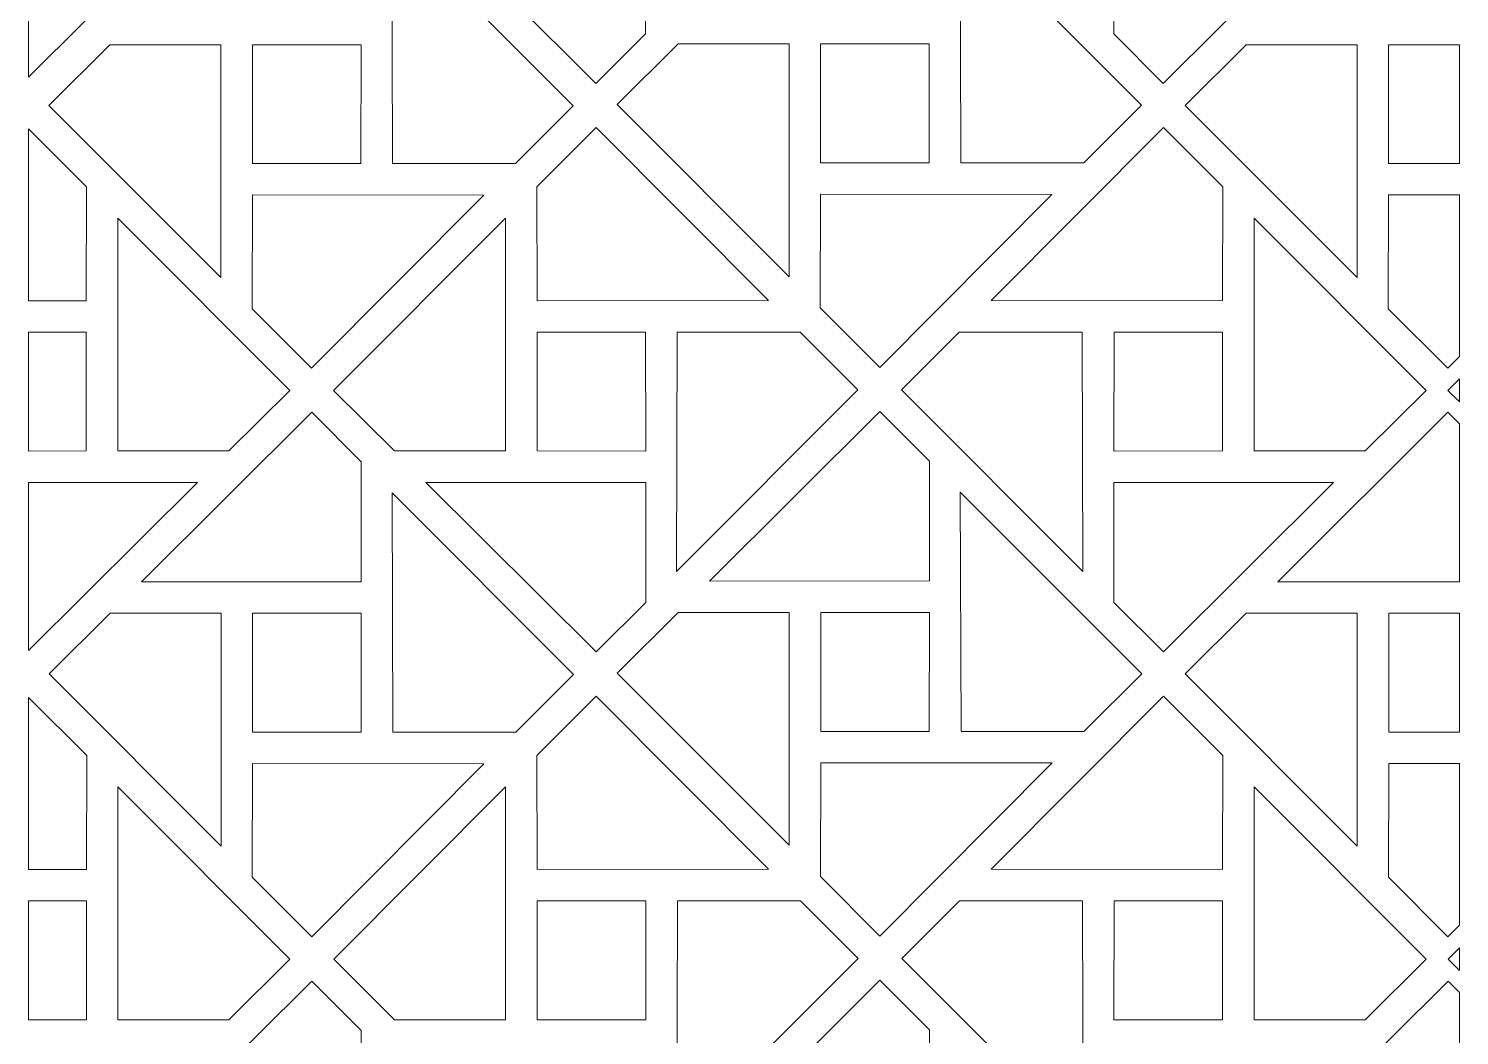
# Model space of a CAD drawing. Header units: centimetres. Extents: x -86 to 86, y -108 to 108.
# Drawn here: x 3.7 to 85.5, y -10.8 to 46.8 of the extents above; entities that cross this region are included whole.
import ezdxf

# ---------------------------------------------------------------- set-up
doc = ezdxf.new("R2010")
doc.units = ezdxf.units.CM
doc.header["$MEASUREMENT"] = 0
doc.layers.add('layer 1', color=7, linetype='Continuous')

msp = doc.modelspace()

# ---------------------------------------------------------------- linework, layer by layer
at = {"layer": 'layer 1', "color": 242, "lineweight": 9}
for points, knots in [([(3.66755, 53.57941), (3.66755, 53.57941), (3.66756, 44.0385), (3.66756, 44.0385), (3.66756, 44.0385), (3.66756, 44.0385), (13.25465, 53.588), (13.25465, 53.588), (13.25465, 53.588), (13.25465, 53.588), (3.66755, 53.57941), (3.66755, 53.57941)], [0, 0, 0, 0, 0.25, 0.25, 0.25, 0.25, 0.5, 0.5, 0.5, 0.5, 1, 1, 1, 1]), ([(38.95626, 53.37431), (38.95626, 53.37431), (38.95496, 46.5216), (38.95496, 46.5216), (38.95496, 46.5216), (38.95496, 46.5216), (36.12305, 43.68529), (36.12305, 43.68529), (36.12305, 43.68529), (36.12305, 43.68529), (26.38459, 53.38555), (26.38459, 53.38555), (26.38459, 53.38555), (26.38459, 53.38555), (38.95626, 53.37431), (38.95626, 53.37431)], [0, 0, 0, 0, 0.2, 0.2, 0.2, 0.2, 0.4, 0.4, 0.4, 0.4, 0.6, 0.6, 0.6, 0.6, 1, 1, 1, 1]), ([(65.73874, 53.37431), (65.73874, 53.37431), (65.74004, 46.5216), (65.74004, 46.5216), (65.74004, 46.5216), (65.74004, 46.5216), (68.57195, 43.68529), (68.57195, 43.68529), (68.57195, 43.68529), (68.57195, 43.68529), (78.31041, 53.38555), (78.31041, 53.38555), (78.31041, 53.38555), (78.31041, 53.38555), (65.73874, 53.37431), (65.73874, 53.37431)], [0, 0, 0, 0, 0.2, 0.2, 0.2, 0.2, 0.4, 0.4, 0.4, 0.4, 0.6, 0.6, 0.6, 0.6, 1, 1, 1, 1]), ([(24.45077, 52.78107), (24.45077, 52.78107), (24.48999, 39.09839), (24.48999, 39.09839), (24.48999, 39.09839), (24.48999, 39.09839), (31.52305, 39.09839), (31.52305, 39.09839), (31.52305, 39.09839), (31.52305, 39.09839), (34.82571, 42.39189), (34.82571, 42.39189), (34.82571, 42.39189), (34.82571, 42.39189), (24.45077, 52.78107), (24.45077, 52.78107)], [0, 0, 0, 0, 0.2, 0.2, 0.2, 0.2, 0.4, 0.4, 0.4, 0.4, 0.6, 0.6, 0.6, 0.6, 1, 1, 1, 1]), ([(56.95434, 52.82541), (56.95434, 52.82541), (56.99356, 39.14273), (56.99356, 39.14273), (56.99356, 39.14273), (56.99356, 39.14273), (64.02662, 39.14273), (64.02662, 39.14273), (64.02662, 39.14273), (64.02662, 39.14273), (67.32928, 42.43623), (67.32928, 42.43623), (67.32928, 42.43623), (67.32928, 42.43623), (56.95434, 52.82541), (56.95434, 52.82541)], [0, 0, 0, 0, 0.2, 0.2, 0.2, 0.2, 0.4, 0.4, 0.4, 0.4, 0.6, 0.6, 0.6, 0.6, 1, 1, 1, 1]), ([(14.66359, 32.58423), (14.66359, 32.58423), (4.82574, 42.42797), (4.82574, 42.42797), (4.82574, 42.42797), (4.82574, 42.42797), (8.31228, 45.89727), (8.31228, 45.89727), (8.31228, 45.89727), (8.31228, 45.89727), (14.66401, 45.89745), (14.66401, 45.89745), (14.66401, 45.89745), (14.66401, 45.89745), (14.66359, 32.58423), (14.66359, 32.58423)], [0, 0, 0, 0, 0.2, 0.2, 0.2, 0.2, 0.4, 0.4, 0.4, 0.4, 0.6, 0.6, 0.6, 0.6, 1, 1, 1, 1]), ([(16.46579, 45.89726), (16.46579, 45.89726), (22.68285, 45.89858), (22.68285, 45.89858), (22.68285, 45.89858), (22.68285, 45.89858), (22.67358, 39.09839), (22.67358, 39.09839), (22.67358, 39.09839), (22.67358, 39.09839), (16.46619, 39.09839), (16.46619, 39.09839), (16.46619, 39.09839), (16.46619, 39.09839), (16.46579, 45.89726), (16.46579, 45.89726)], [0, 0, 0, 0, 0.2, 0.2, 0.2, 0.2, 0.4, 0.4, 0.4, 0.4, 0.6, 0.6, 0.6, 0.6, 1, 1, 1, 1]), ([(47.16716, 32.62857), (47.16716, 32.62857), (37.32931, 42.47231), (37.32931, 42.47231), (37.32931, 42.47231), (37.32931, 42.47231), (40.81585, 45.94161), (40.81585, 45.94161), (40.81585, 45.94161), (40.81585, 45.94161), (47.16758, 45.94179), (47.16758, 45.94179), (47.16758, 45.94179), (47.16758, 45.94179), (47.16716, 32.62857), (47.16716, 32.62857)], [0, 0, 0, 0, 0.2, 0.2, 0.2, 0.2, 0.4, 0.4, 0.4, 0.4, 0.6, 0.6, 0.6, 0.6, 1, 1, 1, 1]), ([(48.96936, 45.9416), (48.96936, 45.9416), (55.18642, 45.94292), (55.18642, 45.94292), (55.18642, 45.94292), (55.18642, 45.94292), (55.17715, 39.14273), (55.17715, 39.14273), (55.17715, 39.14273), (55.17715, 39.14273), (48.96976, 39.14273), (48.96976, 39.14273), (48.96976, 39.14273), (48.96976, 39.14273), (48.96936, 45.9416), (48.96936, 45.9416)], [0, 0, 0, 0, 0.2, 0.2, 0.2, 0.2, 0.4, 0.4, 0.4, 0.4, 0.6, 0.6, 0.6, 0.6, 1, 1, 1, 1]), ([(79.66333, 32.58443), (79.66333, 32.58443), (69.82548, 42.42817), (69.82548, 42.42817), (69.82548, 42.42817), (69.82548, 42.42817), (73.31202, 45.89747), (73.31202, 45.89747), (73.31202, 45.89747), (73.31202, 45.89747), (79.66375, 45.89765), (79.66375, 45.89765), (79.66375, 45.89765), (79.66375, 45.89765), (79.66333, 32.58443), (79.66333, 32.58443)], [0, 0, 0, 0, 0.2, 0.2, 0.2, 0.2, 0.4, 0.4, 0.4, 0.4, 0.6, 0.6, 0.6, 0.6, 1, 1, 1, 1]), ([(85.51469, 39.09859), (85.51469, 39.09859), (85.51469, 45.89831), (85.51469, 45.89831), (85.51469, 45.89831), (85.51469, 45.89831), (81.46553, 45.89746), (81.46553, 45.89746), (81.46553, 45.89746), (81.46553, 45.89746), (81.46593, 39.09859), (81.46593, 39.09859), (81.46593, 39.09859), (81.46593, 39.09859), (85.51469, 39.09859), (85.51469, 39.09859)], [0, 0, 0, 0, 0.2, 0.2, 0.2, 0.2, 0.4, 0.4, 0.4, 0.4, 0.6, 0.6, 0.6, 0.6, 1, 1, 1, 1]), ([(3.66754, 41.07959), (3.66754, 41.07959), (3.66756, 31.25418), (3.66756, 31.25418), (3.66756, 31.25418), (3.66756, 31.25418), (6.96527, 31.25076), (6.96527, 31.25076), (6.96527, 31.25076), (6.96527, 31.25076), (6.98328, 37.76101), (6.98328, 37.76101), (6.98328, 37.76101), (6.98328, 37.76101), (3.66754, 41.07959), (3.66754, 41.07959)], [0, 0, 0, 0, 0.2, 0.2, 0.2, 0.2, 0.4, 0.4, 0.4, 0.4, 0.6, 0.6, 0.6, 0.6, 1, 1, 1, 1]), ([(45.99187, 31.26457), (45.99187, 31.26457), (32.75194, 31.25076), (32.75194, 31.25076), (32.75194, 31.25076), (32.75194, 31.25076), (32.73393, 37.76101), (32.73393, 37.76101), (32.73393, 37.76101), (32.73393, 37.76101), (36.13414, 41.16413), (36.13414, 41.16413), (36.13414, 41.16413), (36.13414, 41.16413), (45.99187, 31.26457), (45.99187, 31.26457)], [0, 0, 0, 0, 0.2, 0.2, 0.2, 0.2, 0.4, 0.4, 0.4, 0.4, 0.6, 0.6, 0.6, 0.6, 1, 1, 1, 1]), ([(58.72533, 31.26457), (58.72533, 31.26457), (71.96526, 31.25076), (71.96526, 31.25076), (71.96526, 31.25076), (71.96526, 31.25076), (71.98327, 37.76101), (71.98327, 37.76101), (71.98327, 37.76101), (71.98327, 37.76101), (68.58306, 41.16413), (68.58306, 41.16413), (68.58306, 41.16413), (68.58306, 41.16413), (58.72533, 31.26457), (58.72533, 31.26457)], [0, 0, 0, 0, 0.2, 0.2, 0.2, 0.2, 0.4, 0.4, 0.4, 0.4, 0.6, 0.6, 0.6, 0.6, 1, 1, 1, 1]), ([(29.70616, 37.29139), (29.70616, 37.29139), (16.46623, 37.3052), (16.46623, 37.3052), (16.46623, 37.3052), (16.46623, 37.3052), (16.44822, 30.79495), (16.44822, 30.79495), (16.44822, 30.79495), (16.44822, 30.79495), (19.84843, 27.39183), (19.84843, 27.39183), (19.84843, 27.39183), (19.84843, 27.39183), (29.70616, 37.29139), (29.70616, 37.29139)], [0, 0, 0, 0, 0.2, 0.2, 0.2, 0.2, 0.4, 0.4, 0.4, 0.4, 0.6, 0.6, 0.6, 0.6, 1, 1, 1, 1]), ([(62.20973, 37.33573), (62.20973, 37.33573), (48.9698, 37.34954), (48.9698, 37.34954), (48.9698, 37.34954), (48.9698, 37.34954), (48.95179, 30.83929), (48.95179, 30.83929), (48.95179, 30.83929), (48.95179, 30.83929), (52.352, 27.43617), (52.352, 27.43617), (52.352, 27.43617), (52.352, 27.43617), (62.20973, 37.33573), (62.20973, 37.33573)], [0, 0, 0, 0, 0.2, 0.2, 0.2, 0.2, 0.4, 0.4, 0.4, 0.4, 0.6, 0.6, 0.6, 0.6, 1, 1, 1, 1]), ([(85.5147, 28.06139), (85.5147, 28.06139), (85.51468, 37.30117), (85.51468, 37.30117), (85.51468, 37.30117), (85.51468, 37.30117), (81.46597, 37.3054), (81.46597, 37.3054), (81.46597, 37.3054), (81.46597, 37.3054), (81.44796, 30.79515), (81.44796, 30.79515), (81.44796, 30.79515), (81.44796, 30.79515), (84.84817, 27.39203), (84.84817, 27.39203), (84.84817, 27.39203), (84.84817, 27.39203), (85.5147, 28.06139), (85.5147, 28.06139)], [0, 0, 0, 0, 0.16666667, 0.16666667, 0.16666667, 0.16666667, 0.33333333, 0.33333333, 0.33333333, 0.33333333, 0.5, 0.5, 0.5, 0.5, 0.66666667, 0.66666667, 0.66666667, 0.66666667, 1, 1, 1, 1]), ([(8.76791, 35.97173), (8.76791, 35.97173), (18.60576, 26.12799), (18.60576, 26.12799), (18.60576, 26.12799), (18.60576, 26.12799), (15.11922, 22.65869), (15.11922, 22.65869), (15.11922, 22.65869), (15.11922, 22.65869), (8.76749, 22.65851), (8.76749, 22.65851), (8.76749, 22.65851), (8.76749, 22.65851), (8.76791, 35.97173), (8.76791, 35.97173)], [0, 0, 0, 0, 0.2, 0.2, 0.2, 0.2, 0.4, 0.4, 0.4, 0.4, 0.6, 0.6, 0.6, 0.6, 1, 1, 1, 1]), ([(30.9493, 35.97173), (30.9493, 35.97173), (21.11145, 26.12799), (21.11145, 26.12799), (21.11145, 26.12799), (21.11145, 26.12799), (24.59799, 22.65869), (24.59799, 22.65869), (24.59799, 22.65869), (24.59799, 22.65869), (30.94972, 22.65851), (30.94972, 22.65851), (30.94972, 22.65851), (30.94972, 22.65851), (30.9493, 35.97173), (30.9493, 35.97173)], [0, 0, 0, 0, 0.2, 0.2, 0.2, 0.2, 0.4, 0.4, 0.4, 0.4, 0.6, 0.6, 0.6, 0.6, 1, 1, 1, 1]), ([(73.7679, 35.97173), (73.7679, 35.97173), (83.60575, 26.12799), (83.60575, 26.12799), (83.60575, 26.12799), (83.60575, 26.12799), (80.11921, 22.65869), (80.11921, 22.65869), (80.11921, 22.65869), (80.11921, 22.65869), (73.76748, 22.65851), (73.76748, 22.65851), (73.76748, 22.65851), (73.76748, 22.65851), (73.7679, 35.97173), (73.7679, 35.97173)], [0, 0, 0, 0, 0.2, 0.2, 0.2, 0.2, 0.4, 0.4, 0.4, 0.4, 0.6, 0.6, 0.6, 0.6, 1, 1, 1, 1]), ([(3.66754, 29.45757), (3.66754, 29.45757), (3.66754, 22.65798), (3.66754, 22.65798), (3.66754, 22.65798), (3.66754, 22.65798), (6.96571, 22.6587), (6.96571, 22.6587), (6.96571, 22.6587), (6.96571, 22.6587), (6.96531, 29.45757), (6.96531, 29.45757), (6.96531, 29.45757), (6.96531, 29.45757), (3.66754, 29.45757), (3.66754, 29.45757)], [0, 0, 0, 0, 0.2, 0.2, 0.2, 0.2, 0.4, 0.4, 0.4, 0.4, 0.6, 0.6, 0.6, 0.6, 1, 1, 1, 1]), ([(32.7515, 22.6587), (32.7515, 22.6587), (38.96856, 22.65738), (38.96856, 22.65738), (38.96856, 22.65738), (38.96856, 22.65738), (38.95929, 29.45757), (38.95929, 29.45757), (38.95929, 29.45757), (38.95929, 29.45757), (32.7519, 29.45757), (32.7519, 29.45757), (32.7519, 29.45757), (32.7519, 29.45757), (32.7515, 22.6587), (32.7515, 22.6587)], [0, 0, 0, 0, 0.2, 0.2, 0.2, 0.2, 0.4, 0.4, 0.4, 0.4, 0.6, 0.6, 0.6, 0.6, 1, 1, 1, 1]), ([(40.73648, 15.77489), (40.73648, 15.77489), (40.7757, 29.45757), (40.7757, 29.45757), (40.7757, 29.45757), (40.7757, 29.45757), (47.80876, 29.45757), (47.80876, 29.45757), (47.80876, 29.45757), (47.80876, 29.45757), (51.11142, 26.16407), (51.11142, 26.16407), (51.11142, 26.16407), (51.11142, 26.16407), (40.73648, 15.77489), (40.73648, 15.77489)], [0, 0, 0, 0, 0.2, 0.2, 0.2, 0.2, 0.4, 0.4, 0.4, 0.4, 0.6, 0.6, 0.6, 0.6, 1, 1, 1, 1]), ([(63.98072, 15.77489), (63.98072, 15.77489), (63.9415, 29.45757), (63.9415, 29.45757), (63.9415, 29.45757), (63.9415, 29.45757), (56.90844, 29.45757), (56.90844, 29.45757), (56.90844, 29.45757), (56.90844, 29.45757), (53.60578, 26.16407), (53.60578, 26.16407), (53.60578, 26.16407), (53.60578, 26.16407), (63.98072, 15.77489), (63.98072, 15.77489)], [0, 0, 0, 0, 0.2, 0.2, 0.2, 0.2, 0.4, 0.4, 0.4, 0.4, 0.6, 0.6, 0.6, 0.6, 1, 1, 1, 1]), ([(71.9657, 22.6587), (71.9657, 22.6587), (65.74864, 22.65738), (65.74864, 22.65738), (65.74864, 22.65738), (65.74864, 22.65738), (65.75791, 29.45757), (65.75791, 29.45757), (65.75791, 29.45757), (65.75791, 29.45757), (71.9653, 29.45757), (71.9653, 29.45757), (71.9653, 29.45757), (71.9653, 29.45757), (71.9657, 22.6587), (71.9657, 22.6587)], [0, 0, 0, 0, 0.2, 0.2, 0.2, 0.2, 0.4, 0.4, 0.4, 0.4, 0.6, 0.6, 0.6, 0.6, 1, 1, 1, 1]), ([(85.51468, 25.47375), (85.51468, 25.47375), (85.51469, 26.78395), (85.51469, 26.78395), (85.51469, 26.78395), (85.51469, 26.78395), (84.8586, 26.12727), (84.8586, 26.12727), (84.8586, 26.12727), (84.8586, 26.12727), (85.51468, 25.47375), (85.51468, 25.47375)], [0, 0, 0, 0, 0.25, 0.25, 0.25, 0.25, 0.5, 0.5, 0.5, 0.5, 1, 1, 1, 1]), ([(22.69275, 15.18165), (22.69275, 15.18165), (22.69145, 22.03436), (22.69145, 22.03436), (22.69145, 22.03436), (22.69145, 22.03436), (19.85954, 24.87067), (19.85954, 24.87067), (19.85954, 24.87067), (19.85954, 24.87067), (10.12108, 15.17041), (10.12108, 15.17041), (10.12108, 15.17041), (10.12108, 15.17041), (22.69275, 15.18165), (22.69275, 15.18165)], [0, 0, 0, 0, 0.2, 0.2, 0.2, 0.2, 0.4, 0.4, 0.4, 0.4, 0.6, 0.6, 0.6, 0.6, 1, 1, 1, 1]), ([(55.19632, 15.22599), (55.19632, 15.22599), (55.19502, 22.0787), (55.19502, 22.0787), (55.19502, 22.0787), (55.19502, 22.0787), (52.36311, 24.91501), (52.36311, 24.91501), (52.36311, 24.91501), (52.36311, 24.91501), (42.62465, 15.21475), (42.62465, 15.21475), (42.62465, 15.21475), (42.62465, 15.21475), (55.19632, 15.22599), (55.19632, 15.22599)], [0, 0, 0, 0, 0.2, 0.2, 0.2, 0.2, 0.4, 0.4, 0.4, 0.4, 0.6, 0.6, 0.6, 0.6, 1, 1, 1, 1]), ([(85.5147, 15.1799), (85.5147, 15.1799), (85.51468, 24.21443), (85.51468, 24.21443), (85.51468, 24.21443), (85.51468, 24.21443), (84.85928, 24.87087), (84.85928, 24.87087), (84.85928, 24.87087), (84.85928, 24.87087), (75.12082, 15.17061), (75.12082, 15.17061), (75.12082, 15.17061), (75.12082, 15.17061), (85.5147, 15.1799), (85.5147, 15.1799)], [0, 0, 0, 0, 0.2, 0.2, 0.2, 0.2, 0.4, 0.4, 0.4, 0.4, 0.6, 0.6, 0.6, 0.6, 1, 1, 1, 1]), ([(3.66754, 20.85578), (3.66754, 20.85578), (3.66755, 11.24833), (3.66755, 11.24833), (3.66755, 11.24833), (3.66755, 11.24833), (13.32152, 20.86444), (13.32152, 20.86444), (13.32152, 20.86444), (13.32152, 20.86444), (3.66754, 20.85578), (3.66754, 20.85578)], [0, 0, 0, 0, 0.25, 0.25, 0.25, 0.25, 0.5, 0.5, 0.5, 0.5, 1, 1, 1, 1]), ([(38.96736, 20.8532), (38.96736, 20.8532), (38.96606, 14.00049), (38.96606, 14.00049), (38.96606, 14.00049), (38.96606, 14.00049), (36.13415, 11.16418), (36.13415, 11.16418), (36.13415, 11.16418), (36.13415, 11.16418), (26.39569, 20.86444), (26.39569, 20.86444), (26.39569, 20.86444), (26.39569, 20.86444), (38.96736, 20.8532), (38.96736, 20.8532)], [0, 0, 0, 0, 0.2, 0.2, 0.2, 0.2, 0.4, 0.4, 0.4, 0.4, 0.6, 0.6, 0.6, 0.6, 1, 1, 1, 1]), ([(65.74984, 20.8532), (65.74984, 20.8532), (65.75114, 14.00049), (65.75114, 14.00049), (65.75114, 14.00049), (65.75114, 14.00049), (68.58305, 11.16418), (68.58305, 11.16418), (68.58305, 11.16418), (68.58305, 11.16418), (78.32151, 20.86444), (78.32151, 20.86444), (78.32151, 20.86444), (78.32151, 20.86444), (65.74984, 20.8532), (65.74984, 20.8532)], [0, 0, 0, 0, 0.2, 0.2, 0.2, 0.2, 0.4, 0.4, 0.4, 0.4, 0.6, 0.6, 0.6, 0.6, 1, 1, 1, 1]), ([(24.46187, 20.25996), (24.46187, 20.25996), (24.50109, 6.57728), (24.50109, 6.57728), (24.50109, 6.57728), (24.50109, 6.57728), (31.53415, 6.57728), (31.53415, 6.57728), (31.53415, 6.57728), (31.53415, 6.57728), (34.83681, 9.87078), (34.83681, 9.87078), (34.83681, 9.87078), (34.83681, 9.87078), (24.46187, 20.25996), (24.46187, 20.25996)], [0, 0, 0, 0, 0.2, 0.2, 0.2, 0.2, 0.4, 0.4, 0.4, 0.4, 0.6, 0.6, 0.6, 0.6, 1, 1, 1, 1]), ([(56.96544, 20.3043), (56.96544, 20.3043), (57.00466, 6.62162), (57.00466, 6.62162), (57.00466, 6.62162), (57.00466, 6.62162), (64.03772, 6.62162), (64.03772, 6.62162), (64.03772, 6.62162), (64.03772, 6.62162), (67.34038, 9.91512), (67.34038, 9.91512), (67.34038, 9.91512), (67.34038, 9.91512), (56.96544, 20.3043), (56.96544, 20.3043)], [0, 0, 0, 0, 0.2, 0.2, 0.2, 0.2, 0.4, 0.4, 0.4, 0.4, 0.6, 0.6, 0.6, 0.6, 1, 1, 1, 1]), ([(14.67469, 0.06312), (14.67469, 0.06312), (4.83684, 9.90686), (4.83684, 9.90686), (4.83684, 9.90686), (4.83684, 9.90686), (8.32338, 13.37616), (8.32338, 13.37616), (8.32338, 13.37616), (8.32338, 13.37616), (14.67511, 13.37634), (14.67511, 13.37634), (14.67511, 13.37634), (14.67511, 13.37634), (14.67469, 0.06312), (14.67469, 0.06312)], [0, 0, 0, 0, 0.2, 0.2, 0.2, 0.2, 0.4, 0.4, 0.4, 0.4, 0.6, 0.6, 0.6, 0.6, 1, 1, 1, 1]), ([(16.47689, 13.37615), (16.47689, 13.37615), (22.69395, 13.37747), (22.69395, 13.37747), (22.69395, 13.37747), (22.69395, 13.37747), (22.68468, 6.57728), (22.68468, 6.57728), (22.68468, 6.57728), (22.68468, 6.57728), (16.47729, 6.57728), (16.47729, 6.57728), (16.47729, 6.57728), (16.47729, 6.57728), (16.47689, 13.37615), (16.47689, 13.37615)], [0, 0, 0, 0, 0.2, 0.2, 0.2, 0.2, 0.4, 0.4, 0.4, 0.4, 0.6, 0.6, 0.6, 0.6, 1, 1, 1, 1]), ([(47.17826, 0.10746), (47.17826, 0.10746), (37.34041, 9.9512), (37.34041, 9.9512), (37.34041, 9.9512), (37.34041, 9.9512), (40.82695, 13.4205), (40.82695, 13.4205), (40.82695, 13.4205), (40.82695, 13.4205), (47.17868, 13.42068), (47.17868, 13.42068), (47.17868, 13.42068), (47.17868, 13.42068), (47.17826, 0.10746), (47.17826, 0.10746)], [0, 0, 0, 0, 0.2, 0.2, 0.2, 0.2, 0.4, 0.4, 0.4, 0.4, 0.6, 0.6, 0.6, 0.6, 1, 1, 1, 1]), ([(48.98046, 13.42049), (48.98046, 13.42049), (55.19752, 13.42181), (55.19752, 13.42181), (55.19752, 13.42181), (55.19752, 13.42181), (55.18825, 6.62162), (55.18825, 6.62162), (55.18825, 6.62162), (55.18825, 6.62162), (48.98086, 6.62162), (48.98086, 6.62162), (48.98086, 6.62162), (48.98086, 6.62162), (48.98046, 13.42049), (48.98046, 13.42049)], [0, 0, 0, 0, 0.2, 0.2, 0.2, 0.2, 0.4, 0.4, 0.4, 0.4, 0.6, 0.6, 0.6, 0.6, 1, 1, 1, 1]), ([(79.67443, 0.06332), (79.67443, 0.06332), (69.83658, 9.90706), (69.83658, 9.90706), (69.83658, 9.90706), (69.83658, 9.90706), (73.32312, 13.37636), (73.32312, 13.37636), (73.32312, 13.37636), (73.32312, 13.37636), (79.67485, 13.37654), (79.67485, 13.37654), (79.67485, 13.37654), (79.67485, 13.37654), (79.67443, 0.06332), (79.67443, 0.06332)], [0, 0, 0, 0, 0.2, 0.2, 0.2, 0.2, 0.4, 0.4, 0.4, 0.4, 0.6, 0.6, 0.6, 0.6, 1, 1, 1, 1]), ([(85.51469, 6.57748), (85.51469, 6.57748), (85.51469, 13.3772), (85.51469, 13.3772), (85.51469, 13.3772), (85.51469, 13.3772), (81.47663, 13.37635), (81.47663, 13.37635), (81.47663, 13.37635), (81.47663, 13.37635), (81.47703, 6.57748), (81.47703, 6.57748), (81.47703, 6.57748), (81.47703, 6.57748), (85.51469, 6.57748), (85.51469, 6.57748)], [0, 0, 0, 0, 0.2, 0.2, 0.2, 0.2, 0.4, 0.4, 0.4, 0.4, 0.6, 0.6, 0.6, 0.6, 1, 1, 1, 1]), ([(3.66755, 8.55853), (3.66755, 8.55853), (6.99039, 5.23285), (6.99039, 5.23285), (6.99039, 5.23285), (6.99039, 5.23285), (6.97238, -1.2774), (6.97238, -1.2774), (6.97238, -1.2774), (6.97238, -1.2774), (3.66755, -1.27397), (3.66755, -1.27397), (3.66755, -1.27397), (3.66755, -1.27397), (3.66755, 8.55853), (3.66755, 8.55853)], [0, 0, 0, 0, 0.2, 0.2, 0.2, 0.2, 0.4, 0.4, 0.4, 0.4, 0.6, 0.6, 0.6, 0.6, 1, 1, 1, 1]), ([(45.99898, -1.26359), (45.99898, -1.26359), (32.75905, -1.2774), (32.75905, -1.2774), (32.75905, -1.2774), (32.75905, -1.2774), (32.74104, 5.23285), (32.74104, 5.23285), (32.74104, 5.23285), (32.74104, 5.23285), (36.14125, 8.63597), (36.14125, 8.63597), (36.14125, 8.63597), (36.14125, 8.63597), (45.99898, -1.26359), (45.99898, -1.26359)], [0, 0, 0, 0, 0.2, 0.2, 0.2, 0.2, 0.4, 0.4, 0.4, 0.4, 0.6, 0.6, 0.6, 0.6, 1, 1, 1, 1]), ([(58.73244, -1.26359), (58.73244, -1.26359), (71.97237, -1.2774), (71.97237, -1.2774), (71.97237, -1.2774), (71.97237, -1.2774), (71.99038, 5.23285), (71.99038, 5.23285), (71.99038, 5.23285), (71.99038, 5.23285), (68.59017, 8.63597), (68.59017, 8.63597), (68.59017, 8.63597), (68.59017, 8.63597), (58.73244, -1.26359), (58.73244, -1.26359)], [0, 0, 0, 0, 0.2, 0.2, 0.2, 0.2, 0.4, 0.4, 0.4, 0.4, 0.6, 0.6, 0.6, 0.6, 1, 1, 1, 1]), ([(29.71726, 4.77028), (29.71726, 4.77028), (16.47733, 4.78409), (16.47733, 4.78409), (16.47733, 4.78409), (16.47733, 4.78409), (16.45932, -1.72616), (16.45932, -1.72616), (16.45932, -1.72616), (16.45932, -1.72616), (19.85953, -5.12928), (19.85953, -5.12928), (19.85953, -5.12928), (19.85953, -5.12928), (29.71726, 4.77028), (29.71726, 4.77028)], [0, 0, 0, 0, 0.2, 0.2, 0.2, 0.2, 0.4, 0.4, 0.4, 0.4, 0.6, 0.6, 0.6, 0.6, 1, 1, 1, 1]), ([(62.22083, 4.81462), (62.22083, 4.81462), (48.9809, 4.82843), (48.9809, 4.82843), (48.9809, 4.82843), (48.9809, 4.82843), (48.96289, -1.68182), (48.96289, -1.68182), (48.96289, -1.68182), (48.96289, -1.68182), (52.3631, -5.08494), (52.3631, -5.08494), (52.3631, -5.08494), (52.3631, -5.08494), (62.22083, 4.81462), (62.22083, 4.81462)], [0, 0, 0, 0, 0.2, 0.2, 0.2, 0.2, 0.4, 0.4, 0.4, 0.4, 0.6, 0.6, 0.6, 0.6, 1, 1, 1, 1]), ([(85.5147, -4.47087), (85.5147, -4.47087), (85.51468, 4.78007), (85.51468, 4.78007), (85.51468, 4.78007), (85.51468, 4.78007), (81.47707, 4.78429), (81.47707, 4.78429), (81.47707, 4.78429), (81.47707, 4.78429), (81.45906, -1.72596), (81.45906, -1.72596), (81.45906, -1.72596), (81.45906, -1.72596), (84.85927, -5.12908), (84.85927, -5.12908), (84.85927, -5.12908), (84.85927, -5.12908), (85.5147, -4.47087), (85.5147, -4.47087)], [0, 0, 0, 0, 0.16666667, 0.16666667, 0.16666667, 0.16666667, 0.33333333, 0.33333333, 0.33333333, 0.33333333, 0.5, 0.5, 0.5, 0.5, 0.66666667, 0.66666667, 0.66666667, 0.66666667, 1, 1, 1, 1]), ([(8.77502, 3.44357), (8.77502, 3.44357), (18.61287, -6.40017), (18.61287, -6.40017), (18.61287, -6.40017), (18.61287, -6.40017), (15.12633, -9.86947), (15.12633, -9.86947), (15.12633, -9.86947), (15.12633, -9.86947), (8.7746, -9.86965), (8.7746, -9.86965), (8.7746, -9.86965), (8.7746, -9.86965), (8.77502, 3.44357), (8.77502, 3.44357)], [0, 0, 0, 0, 0.2, 0.2, 0.2, 0.2, 0.4, 0.4, 0.4, 0.4, 0.6, 0.6, 0.6, 0.6, 1, 1, 1, 1]), ([(30.95641, 3.44357), (30.95641, 3.44357), (21.11856, -6.40017), (21.11856, -6.40017), (21.11856, -6.40017), (21.11856, -6.40017), (24.6051, -9.86947), (24.6051, -9.86947), (24.6051, -9.86947), (24.6051, -9.86947), (30.95683, -9.86965), (30.95683, -9.86965), (30.95683, -9.86965), (30.95683, -9.86965), (30.95641, 3.44357), (30.95641, 3.44357)], [0, 0, 0, 0, 0.2, 0.2, 0.2, 0.2, 0.4, 0.4, 0.4, 0.4, 0.6, 0.6, 0.6, 0.6, 1, 1, 1, 1]), ([(73.77501, 3.44357), (73.77501, 3.44357), (83.61286, -6.40017), (83.61286, -6.40017), (83.61286, -6.40017), (83.61286, -6.40017), (80.12632, -9.86947), (80.12632, -9.86947), (80.12632, -9.86947), (80.12632, -9.86947), (73.77459, -9.86965), (73.77459, -9.86965), (73.77459, -9.86965), (73.77459, -9.86965), (73.77501, 3.44357), (73.77501, 3.44357)], [0, 0, 0, 0, 0.2, 0.2, 0.2, 0.2, 0.4, 0.4, 0.4, 0.4, 0.6, 0.6, 0.6, 0.6, 1, 1, 1, 1]), ([(3.66756, -3.07059), (3.66756, -3.07059), (6.97242, -3.07059), (6.97242, -3.07059), (6.97242, -3.07059), (6.97242, -3.07059), (6.97282, -9.86946), (6.97282, -9.86946), (6.97282, -9.86946), (6.97282, -9.86946), (3.66755, -9.87018), (3.66755, -9.87018), (3.66755, -9.87018), (3.66755, -9.87018), (3.66756, -3.07059), (3.66756, -3.07059)], [0, 0, 0, 0, 0.2, 0.2, 0.2, 0.2, 0.4, 0.4, 0.4, 0.4, 0.6, 0.6, 0.6, 0.6, 1, 1, 1, 1]), ([(32.75861, -9.86946), (32.75861, -9.86946), (38.97567, -9.87078), (38.97567, -9.87078), (38.97567, -9.87078), (38.97567, -9.87078), (38.9664, -3.07059), (38.9664, -3.07059), (38.9664, -3.07059), (38.9664, -3.07059), (32.75901, -3.07059), (32.75901, -3.07059), (32.75901, -3.07059), (32.75901, -3.07059), (32.75861, -9.86946), (32.75861, -9.86946)], [0, 0, 0, 0, 0.2, 0.2, 0.2, 0.2, 0.4, 0.4, 0.4, 0.4, 0.6, 0.6, 0.6, 0.6, 1, 1, 1, 1]), ([(40.74359, -16.75327), (40.74359, -16.75327), (40.78281, -3.07059), (40.78281, -3.07059), (40.78281, -3.07059), (40.78281, -3.07059), (47.81587, -3.07059), (47.81587, -3.07059), (47.81587, -3.07059), (47.81587, -3.07059), (51.11853, -6.36409), (51.11853, -6.36409), (51.11853, -6.36409), (51.11853, -6.36409), (40.74359, -16.75327), (40.74359, -16.75327)], [0, 0, 0, 0, 0.2, 0.2, 0.2, 0.2, 0.4, 0.4, 0.4, 0.4, 0.6, 0.6, 0.6, 0.6, 1, 1, 1, 1]), ([(63.98783, -16.75327), (63.98783, -16.75327), (63.94861, -3.07059), (63.94861, -3.07059), (63.94861, -3.07059), (63.94861, -3.07059), (56.91555, -3.07059), (56.91555, -3.07059), (56.91555, -3.07059), (56.91555, -3.07059), (53.61289, -6.36409), (53.61289, -6.36409), (53.61289, -6.36409), (53.61289, -6.36409), (63.98783, -16.75327), (63.98783, -16.75327)], [0, 0, 0, 0, 0.2, 0.2, 0.2, 0.2, 0.4, 0.4, 0.4, 0.4, 0.6, 0.6, 0.6, 0.6, 1, 1, 1, 1]), ([(71.97281, -9.86946), (71.97281, -9.86946), (65.75575, -9.87078), (65.75575, -9.87078), (65.75575, -9.87078), (65.75575, -9.87078), (65.76502, -3.07059), (65.76502, -3.07059), (65.76502, -3.07059), (65.76502, -3.07059), (71.97241, -3.07059), (71.97241, -3.07059), (71.97241, -3.07059), (71.97241, -3.07059), (71.97281, -9.86946), (71.97281, -9.86946)], [0, 0, 0, 0, 0.2, 0.2, 0.2, 0.2, 0.4, 0.4, 0.4, 0.4, 0.6, 0.6, 0.6, 0.6, 1, 1, 1, 1]), ([(85.51469, -7.04734), (85.51469, -7.04734), (85.5147, -5.75132), (85.5147, -5.75132), (85.5147, -5.75132), (85.5147, -5.75132), (84.86571, -6.40089), (84.86571, -6.40089), (84.86571, -6.40089), (84.86571, -6.40089), (85.51469, -7.04734), (85.51469, -7.04734)], [0, 0, 0, 0, 0.25, 0.25, 0.25, 0.25, 0.5, 0.5, 0.5, 0.5, 1, 1, 1, 1]), ([(22.69986, -17.34651), (22.69986, -17.34651), (22.69856, -10.4938), (22.69856, -10.4938), (22.69856, -10.4938), (22.69856, -10.4938), (19.86665, -7.65749), (19.86665, -7.65749), (19.86665, -7.65749), (19.86665, -7.65749), (10.12819, -17.35775), (10.12819, -17.35775), (10.12819, -17.35775), (10.12819, -17.35775), (22.69986, -17.34651), (22.69986, -17.34651)], [0, 0, 0, 0, 0.2, 0.2, 0.2, 0.2, 0.4, 0.4, 0.4, 0.4, 0.6, 0.6, 0.6, 0.6, 1, 1, 1, 1]), ([(55.20343, -17.30217), (55.20343, -17.30217), (55.20213, -10.44946), (55.20213, -10.44946), (55.20213, -10.44946), (55.20213, -10.44946), (52.37022, -7.61315), (52.37022, -7.61315), (52.37022, -7.61315), (52.37022, -7.61315), (42.63176, -17.31341), (42.63176, -17.31341), (42.63176, -17.31341), (42.63176, -17.31341), (55.20343, -17.30217), (55.20343, -17.30217)], [0, 0, 0, 0, 0.2, 0.2, 0.2, 0.2, 0.4, 0.4, 0.4, 0.4, 0.6, 0.6, 0.6, 0.6, 1, 1, 1, 1]), ([(85.51469, -17.34827), (85.51469, -17.34827), (85.51468, -8.30659), (85.51468, -8.30659), (85.51468, -8.30659), (85.51468, -8.30659), (84.86639, -7.65729), (84.86639, -7.65729), (84.86639, -7.65729), (84.86639, -7.65729), (75.12793, -17.35755), (75.12793, -17.35755), (75.12793, -17.35755), (75.12793, -17.35755), (85.51469, -17.34827), (85.51469, -17.34827)], [0, 0, 0, 0, 0.2, 0.2, 0.2, 0.2, 0.4, 0.4, 0.4, 0.4, 0.6, 0.6, 0.6, 0.6, 1, 1, 1, 1])]:
    msp.add_open_spline(points, degree=3, knots=knots, dxfattribs=at)

doc.saveas('drawing.dxf')
